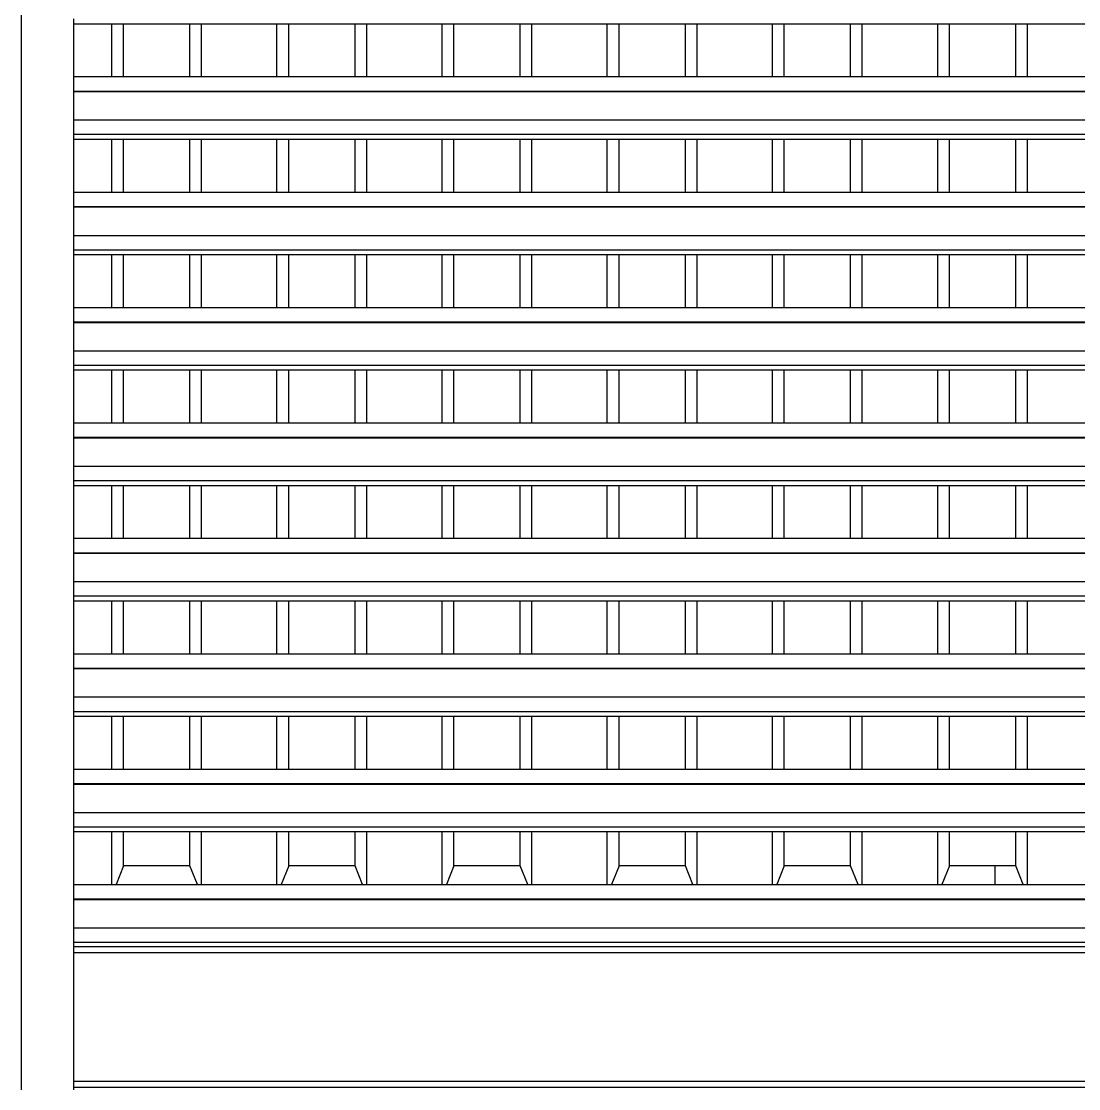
# Model space of a CAD drawing. Extents: x -92 to 92, y -11 to 21.
# Drawn here: x -62.149 to -60.341, y 14.386 to 16.211 of the extents above; entities that cross this region are included whole.
import ezdxf

# ---------------------------------------------------------------- set-up
doc = ezdxf.new("R2010")
doc.units = 0
doc.layers.get('0').update_dxf_attribs({"linetype": 'CONTINUOUS'})

msp = doc.modelspace()

# ---------------------------------------------------------------- linework, layer by layer
for p, q in [((-62.1487, 16.9527), (-62.1487, 14.3841)), ((-62.0587, 16.2066), (-62.0587, 16.2148)), ((-62.0587, 16.2066), (-61.994, 16.2066)), ((-62.0587, 16.1162), (-62.0587, 16.2066)), ((-61.994, 16.1162), (-61.994, 16.2066)), ((-61.994, 16.2066), (-61.9738, 16.2066)), ((-61.9738, 16.1162), (-61.9738, 16.2066)), ((-61.9738, 16.2066), (-61.8606, 16.2066)), ((-61.8606, 16.1162), (-61.8606, 16.2066)), ((-61.8606, 16.2066), (-61.8404, 16.2066)), ((-61.8404, 16.1162), (-61.8404, 16.2066)), ((-61.8404, 16.2066), (-61.7116, 16.2066)), ((-61.7116, 16.1162), (-61.7116, 16.2066)), ((-61.7116, 16.2066), (-61.6914, 16.2066)), ((-61.6914, 16.1162), (-61.6914, 16.2066)), ((-61.6914, 16.2066), (-61.5782, 16.2066)), ((-61.5782, 16.1162), (-61.5782, 16.2066)), ((-61.5782, 16.2066), (-61.558, 16.2066)), ((-61.558, 16.1162), (-61.558, 16.2066)), ((-61.558, 16.2066), (-61.4292, 16.2066)), ((-61.4292, 16.1162), (-61.4292, 16.2066)), ((-61.4292, 16.2066), (-61.409, 16.2066)), ((-61.409, 16.1162), (-61.409, 16.2066)), ((-61.409, 16.2066), (-61.2958, 16.2066)), ((-61.2958, 16.1162), (-61.2958, 16.2066)), ((-61.2958, 16.2066), (-61.2756, 16.2066)), ((-61.2756, 16.1162), (-61.2756, 16.2066)), ((-61.2756, 16.2066), (-61.1468, 16.2066)), ((-61.1468, 16.1162), (-61.1468, 16.2066)), ((-61.1468, 16.2066), (-61.1266, 16.2066)), ((-61.1266, 16.1162), (-61.1266, 16.2066)), ((-61.1266, 16.2066), (-61.0134, 16.2066)), ((-61.0134, 16.1162), (-61.0134, 16.2066)), ((-61.0134, 16.2066), (-60.9932, 16.2066)), ((-60.9932, 16.1162), (-60.9932, 16.2066)), ((-60.9932, 16.2066), (-60.8644, 16.2066)), ((-60.8644, 16.1162), (-60.8644, 16.2066)), ((-60.8644, 16.2066), (-60.8442, 16.2066)), ((-60.8442, 16.1162), (-60.8442, 16.2066)), ((-60.8442, 16.2066), (-60.731, 16.2066)), ((-60.731, 16.1162), (-60.731, 16.2066)), ((-60.731, 16.2066), (-60.7108, 16.2066)), ((-60.7108, 16.1162), (-60.7108, 16.2066)), ((-60.7108, 16.2066), (-60.5819, 16.2066)), ((-60.5819, 16.1162), (-60.5819, 16.2066)), ((-60.5819, 16.2066), (-60.5618, 16.2066)), ((-60.5618, 16.1162), (-60.5618, 16.2066)), ((-60.5618, 16.2066), (-60.4485, 16.2066)), ((-60.4485, 16.1162), (-60.4485, 16.2066)), ((-60.4485, 16.2066), (-60.4284, 16.2066)), ((-60.4284, 16.1162), (-60.4284, 16.2066)), ((-60.4284, 16.2066), (-60.2995, 16.2066)), ((-62.0587, 16.1162), (-61.994, 16.1162)), ((-62.0587, 16.0915), (-62.0587, 16.1162)), ((-61.994, 16.1162), (-61.9738, 16.1162)), ((-61.9738, 16.1162), (-61.8606, 16.1162)), ((-61.8606, 16.1162), (-61.8404, 16.1162)), ((-61.8404, 16.1162), (-61.7116, 16.1162)), ((-61.7116, 16.1162), (-61.6914, 16.1162)), ((-61.6914, 16.1162), (-61.5782, 16.1162)), ((-61.5782, 16.1162), (-61.558, 16.1162)), ((-61.558, 16.1162), (-61.4292, 16.1162)), ((-61.4292, 16.1162), (-61.409, 16.1162)), ((-61.409, 16.1162), (-61.2958, 16.1162)), ((-61.2958, 16.1162), (-61.2756, 16.1162)), ((-61.2756, 16.1162), (-61.1468, 16.1162)), ((-61.1468, 16.1162), (-61.1266, 16.1162)), ((-61.1266, 16.1162), (-61.0134, 16.1162)), ((-61.0134, 16.1162), (-60.9932, 16.1162)), ((-60.9932, 16.1162), (-60.8644, 16.1162)), ((-60.8644, 16.1162), (-60.8442, 16.1162)), ((-60.8442, 16.1162), (-60.731, 16.1162)), ((-60.731, 16.1162), (-60.7108, 16.1162)), ((-60.7108, 16.1162), (-60.5819, 16.1162)), ((-60.5819, 16.1162), (-60.5618, 16.1162)), ((-60.5618, 16.1162), (-60.4485, 16.1162)), ((-60.4485, 16.1162), (-60.4284, 16.1162)), ((-60.4284, 16.1162), (-60.2995, 16.1162)), ((-62.0587, 16.0915), (-58.5187, 16.0915)), ((-62.0587, 16.0907), (-62.0587, 16.0915)), ((-62.0587, 16.0907), (-58.5187, 16.0907)), ((-62.0587, 16.0422), (-62.0587, 16.0907)), ((-62.0587, 16.0422), (-58.5187, 16.0422)), ((-62.0587, 16.0176), (-62.0587, 16.0422)), ((-62.0587, 16.0176), (-58.5187, 16.0176)), ((-62.0587, 16.0093), (-62.0587, 16.0176)), ((-62.0587, 16.0093), (-61.994, 16.0093)), ((-62.0587, 15.9189), (-62.0587, 16.0093)), ((-61.994, 15.9189), (-61.994, 16.0093)), ((-61.994, 16.0093), (-61.9738, 16.0093)), ((-61.9738, 15.9189), (-61.9738, 16.0093)), ((-61.9738, 16.0093), (-61.8606, 16.0093)), ((-61.8606, 15.9189), (-61.8606, 16.0093)), ((-61.8606, 16.0093), (-61.8404, 16.0093)), ((-61.8404, 15.9189), (-61.8404, 16.0093)), ((-61.8404, 16.0093), (-61.7116, 16.0093)), ((-61.7116, 15.9189), (-61.7116, 16.0093)), ((-61.7116, 16.0093), (-61.6914, 16.0093)), ((-61.6914, 15.9189), (-61.6914, 16.0093)), ((-61.6914, 16.0093), (-61.5782, 16.0093)), ((-61.5782, 15.9189), (-61.5782, 16.0093)), ((-61.5782, 16.0093), (-61.558, 16.0093)), ((-61.558, 15.9189), (-61.558, 16.0093)), ((-61.558, 16.0093), (-61.4292, 16.0093)), ((-61.4292, 15.9189), (-61.4292, 16.0093)), ((-61.4292, 16.0093), (-61.409, 16.0093)), ((-61.409, 15.9189), (-61.409, 16.0093)), ((-61.409, 16.0093), (-61.2958, 16.0093)), ((-61.2958, 15.9189), (-61.2958, 16.0093)), ((-61.2958, 16.0093), (-61.2756, 16.0093)), ((-61.2756, 15.9189), (-61.2756, 16.0093)), ((-61.2756, 16.0093), (-61.1468, 16.0093)), ((-61.1468, 15.9189), (-61.1468, 16.0093)), ((-61.1468, 16.0093), (-61.1266, 16.0093)), ((-61.1266, 15.9189), (-61.1266, 16.0093)), ((-61.1266, 16.0093), (-61.0134, 16.0093)), ((-61.0134, 15.9189), (-61.0134, 16.0093)), ((-61.0134, 16.0093), (-60.9932, 16.0093)), ((-60.9932, 15.9189), (-60.9932, 16.0093)), ((-60.9932, 16.0093), (-60.8644, 16.0093)), ((-60.8644, 15.9189), (-60.8644, 16.0093)), ((-60.8644, 16.0093), (-60.8442, 16.0093)), ((-60.8442, 15.9189), (-60.8442, 16.0093)), ((-60.8442, 16.0093), (-60.731, 16.0093)), ((-60.731, 15.9189), (-60.731, 16.0093)), ((-60.731, 16.0093), (-60.7108, 16.0093)), ((-60.7108, 15.9189), (-60.7108, 16.0093)), ((-60.7108, 16.0093), (-60.5819, 16.0093)), ((-60.5819, 15.9189), (-60.5819, 16.0093)), ((-60.5819, 16.0093), (-60.5618, 16.0093)), ((-60.5618, 15.9189), (-60.5618, 16.0093)), ((-60.5618, 16.0093), (-60.4485, 16.0093)), ((-60.4485, 15.9189), (-60.4485, 16.0093)), ((-60.4485, 16.0093), (-60.4284, 16.0093)), ((-60.4284, 15.9189), (-60.4284, 16.0093)), ((-60.4284, 16.0093), (-60.2995, 16.0093)), ((-62.0587, 15.9189), (-61.994, 15.9189)), ((-62.0587, 15.8943), (-62.0587, 15.9189)), ((-61.994, 15.9189), (-61.9738, 15.9189)), ((-61.9738, 15.9189), (-61.8606, 15.9189)), ((-61.8606, 15.9189), (-61.8404, 15.9189)), ((-61.8404, 15.9189), (-61.7116, 15.9189)), ((-61.7116, 15.9189), (-61.6914, 15.9189)), ((-61.6914, 15.9189), (-61.5782, 15.9189)), ((-61.5782, 15.9189), (-61.558, 15.9189)), ((-61.558, 15.9189), (-61.4292, 15.9189)), ((-61.4292, 15.9189), (-61.409, 15.9189)), ((-61.409, 15.9189), (-61.2958, 15.9189)), ((-61.2958, 15.9189), (-61.2756, 15.9189)), ((-61.2756, 15.9189), (-61.1468, 15.9189)), ((-61.1468, 15.9189), (-61.1266, 15.9189)), ((-61.1266, 15.9189), (-61.0134, 15.9189)), ((-61.0134, 15.9189), (-60.9932, 15.9189)), ((-60.9932, 15.9189), (-60.8644, 15.9189)), ((-60.8644, 15.9189), (-60.8442, 15.9189)), ((-60.8442, 15.9189), (-60.731, 15.9189)), ((-60.731, 15.9189), (-60.7108, 15.9189)), ((-60.7108, 15.9189), (-60.5819, 15.9189)), ((-60.5819, 15.9189), (-60.5618, 15.9189)), ((-60.5618, 15.9189), (-60.4485, 15.9189)), ((-60.4485, 15.9189), (-60.4284, 15.9189)), ((-60.4284, 15.9189), (-60.2995, 15.9189)), ((-62.0587, 15.8943), (-58.5187, 15.8943)), ((-62.0587, 15.8934), (-62.0587, 15.8943)), ((-62.0587, 15.8934), (-58.5187, 15.8934)), ((-62.0587, 15.8449), (-62.0587, 15.8934)), ((-62.0587, 15.8449), (-58.5187, 15.8449)), ((-62.0587, 15.8203), (-62.0587, 15.8449)), ((-62.0587, 15.8203), (-58.5187, 15.8203)), ((-62.0587, 15.8121), (-62.0587, 15.8203)), ((-62.0587, 15.8121), (-61.994, 15.8121)), ((-62.0587, 15.7216), (-62.0587, 15.8121)), ((-61.994, 15.7216), (-61.994, 15.8121)), ((-61.994, 15.8121), (-61.9738, 15.8121)), ((-61.9738, 15.7216), (-61.9738, 15.8121)), ((-61.9738, 15.8121), (-61.8606, 15.8121)), ((-61.8606, 15.7216), (-61.8606, 15.8121)), ((-61.8606, 15.8121), (-61.8404, 15.8121)), ((-61.8404, 15.7216), (-61.8404, 15.8121)), ((-61.8404, 15.8121), (-61.7116, 15.8121)), ((-61.7116, 15.7216), (-61.7116, 15.8121)), ((-61.7116, 15.8121), (-61.6914, 15.8121)), ((-61.6914, 15.7216), (-61.6914, 15.8121)), ((-61.6914, 15.8121), (-61.5782, 15.8121)), ((-61.5782, 15.7216), (-61.5782, 15.8121)), ((-61.5782, 15.8121), (-61.558, 15.8121)), ((-61.558, 15.7216), (-61.558, 15.8121)), ((-61.558, 15.8121), (-61.4292, 15.8121)), ((-61.4292, 15.7216), (-61.4292, 15.8121)), ((-61.4292, 15.8121), (-61.409, 15.8121)), ((-61.409, 15.7216), (-61.409, 15.8121)), ((-61.409, 15.8121), (-61.2958, 15.8121)), ((-61.2958, 15.7216), (-61.2958, 15.8121)), ((-61.2958, 15.8121), (-61.2756, 15.8121)), ((-61.2756, 15.7216), (-61.2756, 15.8121)), ((-61.2756, 15.8121), (-61.1468, 15.8121)), ((-61.1468, 15.7216), (-61.1468, 15.8121)), ((-61.1468, 15.8121), (-61.1266, 15.8121)), ((-61.1266, 15.7216), (-61.1266, 15.8121)), ((-61.1266, 15.8121), (-61.0134, 15.8121)), ((-61.0134, 15.7216), (-61.0134, 15.8121)), ((-61.0134, 15.8121), (-60.9932, 15.8121)), ((-60.9932, 15.7216), (-60.9932, 15.8121)), ((-60.9932, 15.8121), (-60.8644, 15.8121)), ((-60.8644, 15.7216), (-60.8644, 15.8121)), ((-60.8644, 15.8121), (-60.8442, 15.8121)), ((-60.8442, 15.7216), (-60.8442, 15.8121)), ((-60.8442, 15.8121), (-60.731, 15.8121)), ((-60.731, 15.7216), (-60.731, 15.8121)), ((-60.731, 15.8121), (-60.7108, 15.8121)), ((-60.7108, 15.7216), (-60.7108, 15.8121)), ((-60.7108, 15.8121), (-60.5819, 15.8121)), ((-60.5819, 15.7216), (-60.5819, 15.8121)), ((-60.5819, 15.8121), (-60.5618, 15.8121)), ((-60.5618, 15.7216), (-60.5618, 15.8121)), ((-60.5618, 15.8121), (-60.4485, 15.8121)), ((-60.4485, 15.7216), (-60.4485, 15.8121)), ((-60.4485, 15.8121), (-60.4284, 15.8121)), ((-60.4284, 15.7216), (-60.4284, 15.8121)), ((-60.4284, 15.8121), (-60.2995, 15.8121)), ((-62.0587, 15.7216), (-61.994, 15.7216)), ((-62.0587, 15.697), (-62.0587, 15.7216)), ((-61.994, 15.7216), (-61.9738, 15.7216)), ((-61.9738, 15.7216), (-61.8606, 15.7216)), ((-61.8606, 15.7216), (-61.8404, 15.7216)), ((-61.8404, 15.7216), (-61.7116, 15.7216)), ((-61.7116, 15.7216), (-61.6914, 15.7216)), ((-61.6914, 15.7216), (-61.5782, 15.7216)), ((-61.5782, 15.7216), (-61.558, 15.7216)), ((-61.558, 15.7216), (-61.4292, 15.7216)), ((-61.4292, 15.7216), (-61.409, 15.7216)), ((-61.409, 15.7216), (-61.2958, 15.7216)), ((-61.2958, 15.7216), (-61.2756, 15.7216)), ((-61.2756, 15.7216), (-61.1468, 15.7216)), ((-61.1468, 15.7216), (-61.1266, 15.7216)), ((-61.1266, 15.7216), (-61.0134, 15.7216)), ((-61.0134, 15.7216), (-60.9932, 15.7216)), ((-60.9932, 15.7216), (-60.8644, 15.7216)), ((-60.8644, 15.7216), (-60.8442, 15.7216)), ((-60.8442, 15.7216), (-60.731, 15.7216)), ((-60.731, 15.7216), (-60.7108, 15.7216)), ((-60.7108, 15.7216), (-60.5819, 15.7216)), ((-60.5819, 15.7216), (-60.5618, 15.7216)), ((-60.5618, 15.7216), (-60.4485, 15.7216)), ((-60.4485, 15.7216), (-60.4284, 15.7216)), ((-60.4284, 15.7216), (-60.2995, 15.7216)), ((-62.0587, 15.697), (-58.5187, 15.697)), ((-62.0587, 15.6962), (-62.0587, 15.697)), ((-62.0587, 15.6962), (-58.5187, 15.6962)), ((-62.0587, 15.6477), (-62.0587, 15.6962)), ((-62.0587, 15.6477), (-58.5187, 15.6477)), ((-62.0587, 15.623), (-62.0587, 15.6477)), ((-62.0587, 15.623), (-58.5187, 15.623)), ((-62.0587, 15.6148), (-62.0587, 15.623)), ((-62.0587, 15.6148), (-61.994, 15.6148)), ((-62.0587, 15.5244), (-62.0587, 15.6148)), ((-61.994, 15.5244), (-61.994, 15.6148)), ((-61.994, 15.6148), (-61.9738, 15.6148)), ((-61.9738, 15.5244), (-61.9738, 15.6148)), ((-61.9738, 15.6148), (-61.8606, 15.6148)), ((-61.8606, 15.5244), (-61.8606, 15.6148)), ((-61.8606, 15.6148), (-61.8404, 15.6148)), ((-61.8404, 15.5244), (-61.8404, 15.6148)), ((-61.8404, 15.6148), (-61.7116, 15.6148)), ((-61.7116, 15.5244), (-61.7116, 15.6148)), ((-61.7116, 15.6148), (-61.6914, 15.6148)), ((-61.6914, 15.5244), (-61.6914, 15.6148)), ((-61.6914, 15.6148), (-61.5782, 15.6148)), ((-61.5782, 15.5244), (-61.5782, 15.6148)), ((-61.5782, 15.6148), (-61.558, 15.6148)), ((-61.558, 15.5244), (-61.558, 15.6148)), ((-61.558, 15.6148), (-61.4292, 15.6148)), ((-61.4292, 15.5244), (-61.4292, 15.6148)), ((-61.4292, 15.6148), (-61.409, 15.6148)), ((-61.409, 15.5244), (-61.409, 15.6148)), ((-61.409, 15.6148), (-61.2958, 15.6148)), ((-61.2958, 15.5244), (-61.2958, 15.6148)), ((-61.2958, 15.6148), (-61.2756, 15.6148)), ((-61.2756, 15.5244), (-61.2756, 15.6148)), ((-61.2756, 15.6148), (-61.1468, 15.6148)), ((-61.1468, 15.5244), (-61.1468, 15.6148)), ((-61.1468, 15.6148), (-61.1266, 15.6148)), ((-61.1266, 15.5244), (-61.1266, 15.6148)), ((-61.1266, 15.6148), (-61.0134, 15.6148)), ((-61.0134, 15.5244), (-61.0134, 15.6148)), ((-61.0134, 15.6148), (-60.9932, 15.6148)), ((-60.9932, 15.5244), (-60.9932, 15.6148)), ((-60.9932, 15.6148), (-60.8644, 15.6148)), ((-60.8644, 15.5244), (-60.8644, 15.6148)), ((-60.8644, 15.6148), (-60.8442, 15.6148)), ((-60.8442, 15.5244), (-60.8442, 15.6148)), ((-60.8442, 15.6148), (-60.731, 15.6148)), ((-60.731, 15.5244), (-60.731, 15.6148)), ((-60.731, 15.6148), (-60.7108, 15.6148)), ((-60.7108, 15.5244), (-60.7108, 15.6148)), ((-60.7108, 15.6148), (-60.5819, 15.6148)), ((-60.5819, 15.5244), (-60.5819, 15.6148)), ((-60.5819, 15.6148), (-60.5618, 15.6148)), ((-60.5618, 15.5244), (-60.5618, 15.6148)), ((-60.5618, 15.6148), (-60.4485, 15.6148)), ((-60.4485, 15.5244), (-60.4485, 15.6148)), ((-60.4485, 15.6148), (-60.4284, 15.6148)), ((-60.4284, 15.5244), (-60.4284, 15.6148)), ((-60.4284, 15.6148), (-60.2995, 15.6148)), ((-62.0587, 15.5244), (-61.994, 15.5244)), ((-62.0587, 15.4997), (-62.0587, 15.5244)), ((-61.994, 15.5244), (-61.9738, 15.5244)), ((-61.9738, 15.5244), (-61.8606, 15.5244)), ((-61.8606, 15.5244), (-61.8404, 15.5244)), ((-61.8404, 15.5244), (-61.7116, 15.5244)), ((-61.7116, 15.5244), (-61.6914, 15.5244)), ((-61.6914, 15.5244), (-61.5782, 15.5244)), ((-61.5782, 15.5244), (-61.558, 15.5244)), ((-61.558, 15.5244), (-61.4292, 15.5244)), ((-61.4292, 15.5244), (-61.409, 15.5244)), ((-61.409, 15.5244), (-61.2958, 15.5244)), ((-61.2958, 15.5244), (-61.2756, 15.5244)), ((-61.2756, 15.5244), (-61.1468, 15.5244)), ((-61.1468, 15.5244), (-61.1266, 15.5244)), ((-61.1266, 15.5244), (-61.0134, 15.5244)), ((-61.0134, 15.5244), (-60.9932, 15.5244)), ((-60.9932, 15.5244), (-60.8644, 15.5244)), ((-60.8644, 15.5244), (-60.8442, 15.5244)), ((-60.8442, 15.5244), (-60.731, 15.5244)), ((-60.731, 15.5244), (-60.7108, 15.5244)), ((-60.7108, 15.5244), (-60.5819, 15.5244)), ((-60.5819, 15.5244), (-60.5618, 15.5244)), ((-60.5618, 15.5244), (-60.4485, 15.5244)), ((-60.4485, 15.5244), (-60.4284, 15.5244)), ((-60.4284, 15.5244), (-60.2995, 15.5244)), ((-62.0587, 15.4997), (-58.5187, 15.4997)), ((-62.0587, 15.4989), (-62.0587, 15.4997)), ((-62.0587, 15.4989), (-58.5187, 15.4989)), ((-62.0587, 15.4504), (-62.0587, 15.4989)), ((-62.0587, 15.4504), (-58.5187, 15.4504)), ((-62.0587, 15.4257), (-62.0587, 15.4504)), ((-62.0587, 15.4257), (-58.5187, 15.4257)), ((-62.0587, 15.4175), (-62.0587, 15.4257)), ((-62.0587, 15.4175), (-61.994, 15.4175)), ((-62.0587, 15.3271), (-62.0587, 15.4175)), ((-61.994, 15.3271), (-61.994, 15.4175)), ((-61.994, 15.4175), (-61.9738, 15.4175)), ((-61.9738, 15.3271), (-61.9738, 15.4175)), ((-61.9738, 15.4175), (-61.8606, 15.4175)), ((-61.8606, 15.3271), (-61.8606, 15.4175)), ((-61.8606, 15.4175), (-61.8404, 15.4175)), ((-61.8404, 15.3271), (-61.8404, 15.4175)), ((-61.8404, 15.4175), (-61.7116, 15.4175)), ((-61.7116, 15.3271), (-61.7116, 15.4175)), ((-61.7116, 15.4175), (-61.6914, 15.4175)), ((-61.6914, 15.3271), (-61.6914, 15.4175)), ((-61.6914, 15.4175), (-61.5782, 15.4175)), ((-61.5782, 15.3271), (-61.5782, 15.4175)), ((-61.5782, 15.4175), (-61.558, 15.4175)), ((-61.558, 15.3271), (-61.558, 15.4175)), ((-61.558, 15.4175), (-61.4292, 15.4175)), ((-61.4292, 15.3271), (-61.4292, 15.4175)), ((-61.4292, 15.4175), (-61.409, 15.4175)), ((-61.409, 15.3271), (-61.409, 15.4175)), ((-61.409, 15.4175), (-61.2958, 15.4175)), ((-61.2958, 15.3271), (-61.2958, 15.4175)), ((-61.2958, 15.4175), (-61.2756, 15.4175)), ((-61.2756, 15.3271), (-61.2756, 15.4175)), ((-61.2756, 15.4175), (-61.1468, 15.4175)), ((-61.1468, 15.3271), (-61.1468, 15.4175)), ((-61.1468, 15.4175), (-61.1266, 15.4175)), ((-61.1266, 15.3271), (-61.1266, 15.4175)), ((-61.1266, 15.4175), (-61.0134, 15.4175)), ((-61.0134, 15.3271), (-61.0134, 15.4175)), ((-61.0134, 15.4175), (-60.9932, 15.4175)), ((-60.9932, 15.3271), (-60.9932, 15.4175)), ((-60.9932, 15.4175), (-60.8644, 15.4175)), ((-60.8644, 15.3271), (-60.8644, 15.4175)), ((-60.8644, 15.4175), (-60.8442, 15.4175)), ((-60.8442, 15.3271), (-60.8442, 15.4175)), ((-60.8442, 15.4175), (-60.731, 15.4175)), ((-60.731, 15.3271), (-60.731, 15.4175)), ((-60.731, 15.4175), (-60.7108, 15.4175)), ((-60.7108, 15.3271), (-60.7108, 15.4175)), ((-60.7108, 15.4175), (-60.5819, 15.4175)), ((-60.5819, 15.3271), (-60.5819, 15.4175)), ((-60.5819, 15.4175), (-60.5618, 15.4175)), ((-60.5618, 15.3271), (-60.5618, 15.4175)), ((-60.5618, 15.4175), (-60.4485, 15.4175)), ((-60.4485, 15.3271), (-60.4485, 15.4175)), ((-60.4485, 15.4175), (-60.4284, 15.4175)), ((-60.4284, 15.3271), (-60.4284, 15.4175)), ((-60.4284, 15.4175), (-60.2995, 15.4175)), ((-62.0587, 15.3271), (-61.994, 15.3271)), ((-62.0587, 15.3024), (-62.0587, 15.3271)), ((-61.994, 15.3271), (-61.9738, 15.3271)), ((-61.9738, 15.3271), (-61.8606, 15.3271)), ((-61.8606, 15.3271), (-61.8404, 15.3271)), ((-61.8404, 15.3271), (-61.7116, 15.3271)), ((-61.7116, 15.3271), (-61.6914, 15.3271)), ((-61.6914, 15.3271), (-61.5782, 15.3271)), ((-61.5782, 15.3271), (-61.558, 15.3271)), ((-61.558, 15.3271), (-61.4292, 15.3271)), ((-61.4292, 15.3271), (-61.409, 15.3271)), ((-61.409, 15.3271), (-61.2958, 15.3271)), ((-61.2958, 15.3271), (-61.2756, 15.3271)), ((-61.2756, 15.3271), (-61.1468, 15.3271)), ((-61.1468, 15.3271), (-61.1266, 15.3271)), ((-61.1266, 15.3271), (-61.0134, 15.3271)), ((-61.0134, 15.3271), (-60.9932, 15.3271)), ((-60.9932, 15.3271), (-60.8644, 15.3271)), ((-60.8644, 15.3271), (-60.8442, 15.3271)), ((-60.8442, 15.3271), (-60.731, 15.3271)), ((-60.731, 15.3271), (-60.7108, 15.3271)), ((-60.7108, 15.3271), (-60.5819, 15.3271)), ((-60.5819, 15.3271), (-60.5618, 15.3271)), ((-60.5618, 15.3271), (-60.4485, 15.3271)), ((-60.4485, 15.3271), (-60.4284, 15.3271)), ((-60.4284, 15.3271), (-60.2995, 15.3271)), ((-62.0587, 15.3024), (-58.5187, 15.3024)), ((-62.0587, 15.3016), (-62.0587, 15.3024)), ((-62.0587, 15.3016), (-58.5187, 15.3016)), ((-62.0587, 15.2531), (-62.0587, 15.3016)), ((-62.0587, 15.2531), (-58.5187, 15.2531)), ((-62.0587, 15.2284), (-62.0587, 15.2531)), ((-62.0587, 15.2284), (-58.5187, 15.2284)), ((-62.0587, 15.2202), (-62.0587, 15.2284)), ((-62.0587, 15.2202), (-61.994, 15.2202)), ((-62.0587, 15.1298), (-62.0587, 15.2202)), ((-61.994, 15.1298), (-61.994, 15.2202)), ((-61.994, 15.2202), (-61.9738, 15.2202)), ((-61.9738, 15.1298), (-61.9738, 15.2202)), ((-61.9738, 15.2202), (-61.8606, 15.2202)), ((-61.8606, 15.1298), (-61.8606, 15.2202)), ((-61.8606, 15.2202), (-61.8404, 15.2202)), ((-61.8404, 15.1298), (-61.8404, 15.2202)), ((-61.8404, 15.2202), (-61.7116, 15.2202)), ((-61.7116, 15.1298), (-61.7116, 15.2202)), ((-61.7116, 15.2202), (-61.6914, 15.2202)), ((-61.6914, 15.1298), (-61.6914, 15.2202)), ((-61.6914, 15.2202), (-61.5782, 15.2202)), ((-61.5782, 15.1298), (-61.5782, 15.2202)), ((-61.5782, 15.2202), (-61.558, 15.2202)), ((-61.558, 15.1298), (-61.558, 15.2202)), ((-61.558, 15.2202), (-61.4292, 15.2202)), ((-61.4292, 15.1298), (-61.4292, 15.2202)), ((-61.4292, 15.2202), (-61.409, 15.2202)), ((-61.409, 15.1298), (-61.409, 15.2202)), ((-61.409, 15.2202), (-61.2958, 15.2202)), ((-61.2958, 15.1298), (-61.2958, 15.2202)), ((-61.2958, 15.2202), (-61.2756, 15.2202)), ((-61.2756, 15.1298), (-61.2756, 15.2202)), ((-61.2756, 15.2202), (-61.1468, 15.2202)), ((-61.1468, 15.1298), (-61.1468, 15.2202)), ((-61.1468, 15.2202), (-61.1266, 15.2202)), ((-61.1266, 15.1298), (-61.1266, 15.2202)), ((-61.1266, 15.2202), (-61.0134, 15.2202)), ((-61.0134, 15.1298), (-61.0134, 15.2202)), ((-61.0134, 15.2202), (-60.9932, 15.2202)), ((-60.9932, 15.1298), (-60.9932, 15.2202)), ((-60.9932, 15.2202), (-60.8644, 15.2202)), ((-60.8644, 15.1298), (-60.8644, 15.2202)), ((-60.8644, 15.2202), (-60.8442, 15.2202)), ((-60.8442, 15.1298), (-60.8442, 15.2202)), ((-60.8442, 15.2202), (-60.731, 15.2202)), ((-60.731, 15.1298), (-60.731, 15.2202)), ((-60.731, 15.2202), (-60.7108, 15.2202)), ((-60.7108, 15.1298), (-60.7108, 15.2202)), ((-60.7108, 15.2202), (-60.5819, 15.2202)), ((-60.5819, 15.1298), (-60.5819, 15.2202)), ((-60.5819, 15.2202), (-60.5618, 15.2202)), ((-60.5618, 15.1298), (-60.5618, 15.2202)), ((-60.5618, 15.2202), (-60.4485, 15.2202)), ((-60.4485, 15.1298), (-60.4485, 15.2202)), ((-60.4485, 15.2202), (-60.4284, 15.2202)), ((-60.4284, 15.1298), (-60.4284, 15.2202)), ((-60.4284, 15.2202), (-60.2995, 15.2202)), ((-62.0587, 15.1298), (-61.994, 15.1298)), ((-62.0587, 15.1051), (-62.0587, 15.1298)), ((-61.994, 15.1298), (-61.9738, 15.1298)), ((-61.9738, 15.1298), (-61.8606, 15.1298)), ((-61.8606, 15.1298), (-61.8404, 15.1298)), ((-61.8404, 15.1298), (-61.7116, 15.1298)), ((-61.7116, 15.1298), (-61.6914, 15.1298)), ((-61.6914, 15.1298), (-61.5782, 15.1298)), ((-61.5782, 15.1298), (-61.558, 15.1298)), ((-61.558, 15.1298), (-61.4292, 15.1298)), ((-61.4292, 15.1298), (-61.409, 15.1298)), ((-61.409, 15.1298), (-61.2958, 15.1298)), ((-61.2958, 15.1298), (-61.2756, 15.1298)), ((-61.2756, 15.1298), (-61.1468, 15.1298)), ((-61.1468, 15.1298), (-61.1266, 15.1298)), ((-61.1266, 15.1298), (-61.0134, 15.1298)), ((-61.0134, 15.1298), (-60.9932, 15.1298)), ((-60.9932, 15.1298), (-60.8644, 15.1298)), ((-60.8644, 15.1298), (-60.8442, 15.1298)), ((-60.8442, 15.1298), (-60.731, 15.1298)), ((-60.731, 15.1298), (-60.7108, 15.1298)), ((-60.7108, 15.1298), (-60.5819, 15.1298)), ((-60.5819, 15.1298), (-60.5618, 15.1298)), ((-60.5618, 15.1298), (-60.4485, 15.1298)), ((-60.4485, 15.1298), (-60.4284, 15.1298)), ((-60.4284, 15.1298), (-60.2995, 15.1298)), ((-62.0587, 15.1051), (-58.5187, 15.1051)), ((-62.0587, 15.1043), (-62.0587, 15.1051)), ((-62.0587, 15.1043), (-58.5187, 15.1043)), ((-62.0587, 15.0558), (-62.0587, 15.1043)), ((-62.0587, 15.0558), (-58.5187, 15.0558)), ((-62.0587, 15.0312), (-62.0587, 15.0558)), ((-62.0587, 15.0312), (-58.5187, 15.0312)), ((-62.0587, 15.0229), (-62.0587, 15.0312)), ((-62.0587, 15.0229), (-61.994, 15.0229)), ((-62.0587, 14.9325), (-62.0587, 15.0229)), ((-61.994, 14.9325), (-61.994, 15.0229)), ((-61.994, 15.0229), (-61.9738, 15.0229)), ((-61.9738, 14.9325), (-61.9738, 15.0229)), ((-61.9738, 15.0229), (-61.8606, 15.0229)), ((-61.8606, 14.9325), (-61.8606, 15.0229)), ((-61.8606, 15.0229), (-61.8404, 15.0229)), ((-61.8404, 14.9325), (-61.8404, 15.0229)), ((-61.8404, 15.0229), (-61.7116, 15.0229)), ((-61.7116, 14.9325), (-61.7116, 15.0229)), ((-61.7116, 15.0229), (-61.6914, 15.0229)), ((-61.6914, 14.9325), (-61.6914, 15.0229)), ((-61.6914, 15.0229), (-61.5782, 15.0229)), ((-61.5782, 14.9325), (-61.5782, 15.0229)), ((-61.5782, 15.0229), (-61.558, 15.0229)), ((-61.558, 14.9325), (-61.558, 15.0229)), ((-61.558, 15.0229), (-61.4292, 15.0229)), ((-61.4292, 14.9325), (-61.4292, 15.0229)), ((-61.4292, 15.0229), (-61.409, 15.0229)), ((-61.409, 14.9325), (-61.409, 15.0229)), ((-61.409, 15.0229), (-61.2958, 15.0229)), ((-61.2958, 14.9325), (-61.2958, 15.0229)), ((-61.2958, 15.0229), (-61.2756, 15.0229)), ((-61.2756, 14.9325), (-61.2756, 15.0229)), ((-61.2756, 15.0229), (-61.1468, 15.0229)), ((-61.1468, 14.9325), (-61.1468, 15.0229)), ((-61.1468, 15.0229), (-61.1266, 15.0229)), ((-61.1266, 14.9325), (-61.1266, 15.0229)), ((-61.1266, 15.0229), (-61.0134, 15.0229)), ((-61.0134, 14.9325), (-61.0134, 15.0229)), ((-61.0134, 15.0229), (-60.9932, 15.0229)), ((-60.9932, 14.9325), (-60.9932, 15.0229)), ((-60.9932, 15.0229), (-60.8644, 15.0229)), ((-60.8644, 14.9325), (-60.8644, 15.0229)), ((-60.8644, 15.0229), (-60.8442, 15.0229)), ((-60.8442, 14.9325), (-60.8442, 15.0229)), ((-60.8442, 15.0229), (-60.731, 15.0229)), ((-60.731, 14.9325), (-60.731, 15.0229)), ((-60.731, 15.0229), (-60.7108, 15.0229)), ((-60.7108, 14.9325), (-60.7108, 15.0229)), ((-60.7108, 15.0229), (-60.5819, 15.0229)), ((-60.5819, 14.9325), (-60.5819, 15.0229)), ((-60.5819, 15.0229), (-60.5618, 15.0229)), ((-60.5618, 14.9325), (-60.5618, 15.0229)), ((-60.5618, 15.0229), (-60.4485, 15.0229)), ((-60.4485, 14.9325), (-60.4485, 15.0229)), ((-60.4485, 15.0229), (-60.4284, 15.0229)), ((-60.4284, 14.9325), (-60.4284, 15.0229)), ((-60.4284, 15.0229), (-60.2995, 15.0229)), ((-62.0587, 14.9325), (-61.994, 14.9325)), ((-62.0587, 14.9079), (-62.0587, 14.9325)), ((-61.994, 14.9325), (-61.9738, 14.9325)), ((-61.9738, 14.9325), (-61.8606, 14.9325)), ((-61.8606, 14.9325), (-61.8404, 14.9325)), ((-61.8404, 14.9325), (-61.7116, 14.9325)), ((-61.7116, 14.9325), (-61.6914, 14.9325)), ((-61.6914, 14.9325), (-61.5782, 14.9325)), ((-61.5782, 14.9325), (-61.558, 14.9325)), ((-61.558, 14.9325), (-61.4292, 14.9325)), ((-61.4292, 14.9325), (-61.409, 14.9325)), ((-61.409, 14.9325), (-61.2958, 14.9325)), ((-61.2958, 14.9325), (-61.2756, 14.9325)), ((-61.2756, 14.9325), (-61.1468, 14.9325)), ((-61.1468, 14.9325), (-61.1266, 14.9325)), ((-61.1266, 14.9325), (-61.0134, 14.9325)), ((-61.0134, 14.9325), (-60.9932, 14.9325)), ((-60.9932, 14.9325), (-60.8644, 14.9325)), ((-60.8644, 14.9325), (-60.8442, 14.9325)), ((-60.8442, 14.9325), (-60.731, 14.9325)), ((-60.731, 14.9325), (-60.7108, 14.9325)), ((-60.7108, 14.9325), (-60.5819, 14.9325)), ((-60.5819, 14.9325), (-60.5618, 14.9325)), ((-60.5618, 14.9325), (-60.4485, 14.9325)), ((-60.4485, 14.9325), (-60.4284, 14.9325)), ((-60.4284, 14.9325), (-60.2995, 14.9325)), ((-62.0587, 14.9079), (-58.5187, 14.9079)), ((-62.0587, 14.907), (-62.0587, 14.9079)), ((-62.0587, 14.907), (-58.5187, 14.907)), ((-62.0587, 14.8585), (-62.0587, 14.907)), ((-62.0587, 14.8585), (-58.5187, 14.8585)), ((-62.0587, 14.8339), (-62.0587, 14.8585)), ((-62.0587, 14.8339), (-58.5187, 14.8339)), ((-62.0587, 14.8257), (-62.0587, 14.8339)), ((-62.0587, 14.8257), (-61.994, 14.8257)), ((-62.0587, 14.7352), (-62.0587, 14.8257)), ((-61.994, 14.7352), (-61.994, 14.8257)), ((-61.994, 14.8257), (-61.9738, 14.8257)), ((-61.9738, 14.7669), (-61.9738, 14.8257)), ((-61.9738, 14.8257), (-61.8606, 14.8257)), ((-61.8606, 14.7669), (-61.8606, 14.8257)), ((-61.8606, 14.8257), (-61.8404, 14.8257)), ((-61.8404, 14.7352), (-61.8404, 14.8257)), ((-61.8404, 14.8257), (-61.7116, 14.8257)), ((-61.7116, 14.7352), (-61.7116, 14.8257)), ((-61.7116, 14.8257), (-61.6914, 14.8257)), ((-61.6914, 14.7669), (-61.6914, 14.8257)), ((-61.6914, 14.8257), (-61.5782, 14.8257)), ((-61.5782, 14.7669), (-61.5782, 14.8257)), ((-61.5782, 14.8257), (-61.558, 14.8257)), ((-61.558, 14.7352), (-61.558, 14.8257)), ((-61.558, 14.8257), (-61.4292, 14.8257)), ((-61.4292, 14.7352), (-61.4292, 14.8257)), ((-61.4292, 14.8257), (-61.409, 14.8257)), ((-61.409, 14.7669), (-61.409, 14.8257)), ((-61.409, 14.8257), (-61.2958, 14.8257)), ((-61.2958, 14.7669), (-61.2958, 14.8257)), ((-61.2958, 14.8257), (-61.2756, 14.8257)), ((-61.2756, 14.7352), (-61.2756, 14.8257)), ((-61.2756, 14.8257), (-61.1468, 14.8257)), ((-61.1468, 14.7352), (-61.1468, 14.8257)), ((-61.1468, 14.8257), (-61.1266, 14.8257)), ((-61.1266, 14.7669), (-61.1266, 14.8257)), ((-61.1266, 14.8257), (-61.0134, 14.8257)), ((-61.0134, 14.7669), (-61.0134, 14.8257)), ((-61.0134, 14.8257), (-60.9932, 14.8257)), ((-60.9932, 14.7352), (-60.9932, 14.8257)), ((-60.9932, 14.8257), (-60.8644, 14.8257)), ((-60.8644, 14.7352), (-60.8644, 14.8257)), ((-60.8644, 14.8257), (-60.8442, 14.8257)), ((-60.8442, 14.7669), (-60.8442, 14.8257)), ((-60.8442, 14.8257), (-60.731, 14.8257)), ((-60.731, 14.7669), (-60.731, 14.8257)), ((-60.731, 14.8257), (-60.7108, 14.8257)), ((-60.7108, 14.7352), (-60.7108, 14.8257)), ((-60.7108, 14.8257), (-60.5819, 14.8257)), ((-60.5819, 14.7352), (-60.5819, 14.8257)), ((-60.5819, 14.8257), (-60.5618, 14.8257)), ((-60.5618, 14.7669), (-60.5618, 14.8257)), ((-60.5618, 14.8257), (-60.4485, 14.8257)), ((-60.4485, 14.7669), (-60.4485, 14.8257)), ((-60.4485, 14.8257), (-60.4284, 14.8257)), ((-60.4284, 14.7352), (-60.4284, 14.8257)), ((-60.4284, 14.8257), (-60.2995, 14.8257)), ((-61.9738, 14.7669), (-61.9868, 14.7352)), ((-61.8606, 14.7669), (-61.9738, 14.7669)), ((-61.8477, 14.7352), (-61.8606, 14.7669)), ((-61.6914, 14.7669), (-61.7044, 14.7352)), ((-61.5782, 14.7669), (-61.6914, 14.7669)), ((-61.5653, 14.7352), (-61.5782, 14.7669)), ((-61.409, 14.7669), (-61.4219, 14.7352)), ((-61.2958, 14.7669), (-61.409, 14.7669)), ((-61.2829, 14.7352), (-61.2958, 14.7669)), ((-61.1266, 14.7669), (-61.1395, 14.7352)), ((-61.0134, 14.7669), (-61.1266, 14.7669)), ((-61.0004, 14.7352), (-61.0134, 14.7669)), ((-60.8442, 14.7669), (-60.8571, 14.7352)), ((-60.731, 14.7669), (-60.8442, 14.7669)), ((-60.718, 14.7352), (-60.731, 14.7669)), ((-60.5618, 14.7669), (-60.5747, 14.7352)), ((-60.4837, 14.7669), (-60.5618, 14.7669)), ((-60.4837, 14.7352), (-60.4837, 14.7669)), ((-60.4485, 14.7669), (-60.4837, 14.7669)), ((-60.4356, 14.7352), (-60.4485, 14.7669)), ((-62.0587, 14.7106), (-62.0587, 14.7352)), ((-62.0587, 14.7352), (-61.994, 14.7352)), ((-61.994, 14.7352), (-61.9868, 14.7352)), ((-61.9868, 14.7352), (-61.8477, 14.7352)), ((-61.8477, 14.7352), (-61.8404, 14.7352)), ((-61.8404, 14.7352), (-61.7116, 14.7352)), ((-61.7116, 14.7352), (-61.7044, 14.7352)), ((-61.7044, 14.7352), (-61.5653, 14.7352)), ((-61.5653, 14.7352), (-61.558, 14.7352)), ((-61.558, 14.7352), (-61.4292, 14.7352)), ((-61.4292, 14.7352), (-61.4219, 14.7352)), ((-61.4219, 14.7352), (-61.2829, 14.7352)), ((-61.2829, 14.7352), (-61.2756, 14.7352)), ((-61.2756, 14.7352), (-61.1468, 14.7352)), ((-61.1468, 14.7352), (-61.1395, 14.7352)), ((-61.1395, 14.7352), (-61.0004, 14.7352)), ((-61.0004, 14.7352), (-60.9932, 14.7352)), ((-60.9932, 14.7352), (-60.8644, 14.7352)), ((-60.8644, 14.7352), (-60.8571, 14.7352)), ((-60.8571, 14.7352), (-60.718, 14.7352)), ((-60.718, 14.7352), (-60.7108, 14.7352)), ((-60.7108, 14.7352), (-60.5819, 14.7352)), ((-60.5819, 14.7352), (-60.5747, 14.7352)), ((-60.5747, 14.7352), (-60.4837, 14.7352)), ((-60.4837, 14.7352), (-60.4356, 14.7352)), ((-60.4356, 14.7352), (-60.4284, 14.7352)), ((-60.4284, 14.7352), (-60.2995, 14.7352)), ((-62.0587, 14.7106), (-58.5187, 14.7106)), ((-62.0587, 14.7098), (-62.0587, 14.7106)), ((-62.0587, 14.7098), (-58.5187, 14.7098)), ((-62.0587, 14.6613), (-62.0587, 14.7098)), ((-62.0587, 14.6613), (-58.5187, 14.6613)), ((-62.0587, 14.6366), (-62.0587, 14.6613)), ((-62.0587, 14.6366), (-58.5187, 14.6366)), ((-62.0587, 14.6284), (-62.0587, 14.6366)), ((-58.5187, 14.6284), (-62.0587, 14.6284)), ((-62.0587, 14.6186), (-62.0587, 14.6284)), ((-58.5187, 14.6186), (-62.0587, 14.6186)), ((-62.0587, 14.3982), (-62.0587, 14.6186)), ((-58.5187, 14.3982), (-62.0587, 14.3982)), ((-62.0587, 14.3884), (-62.0587, 14.3982)), ((-58.5187, 14.3884), (-62.0587, 14.3884)), ((-62.0587, 14.3841), (-62.0587, 14.3884))]:
    msp.add_line(p, q)

doc.saveas('drawing.dxf')
